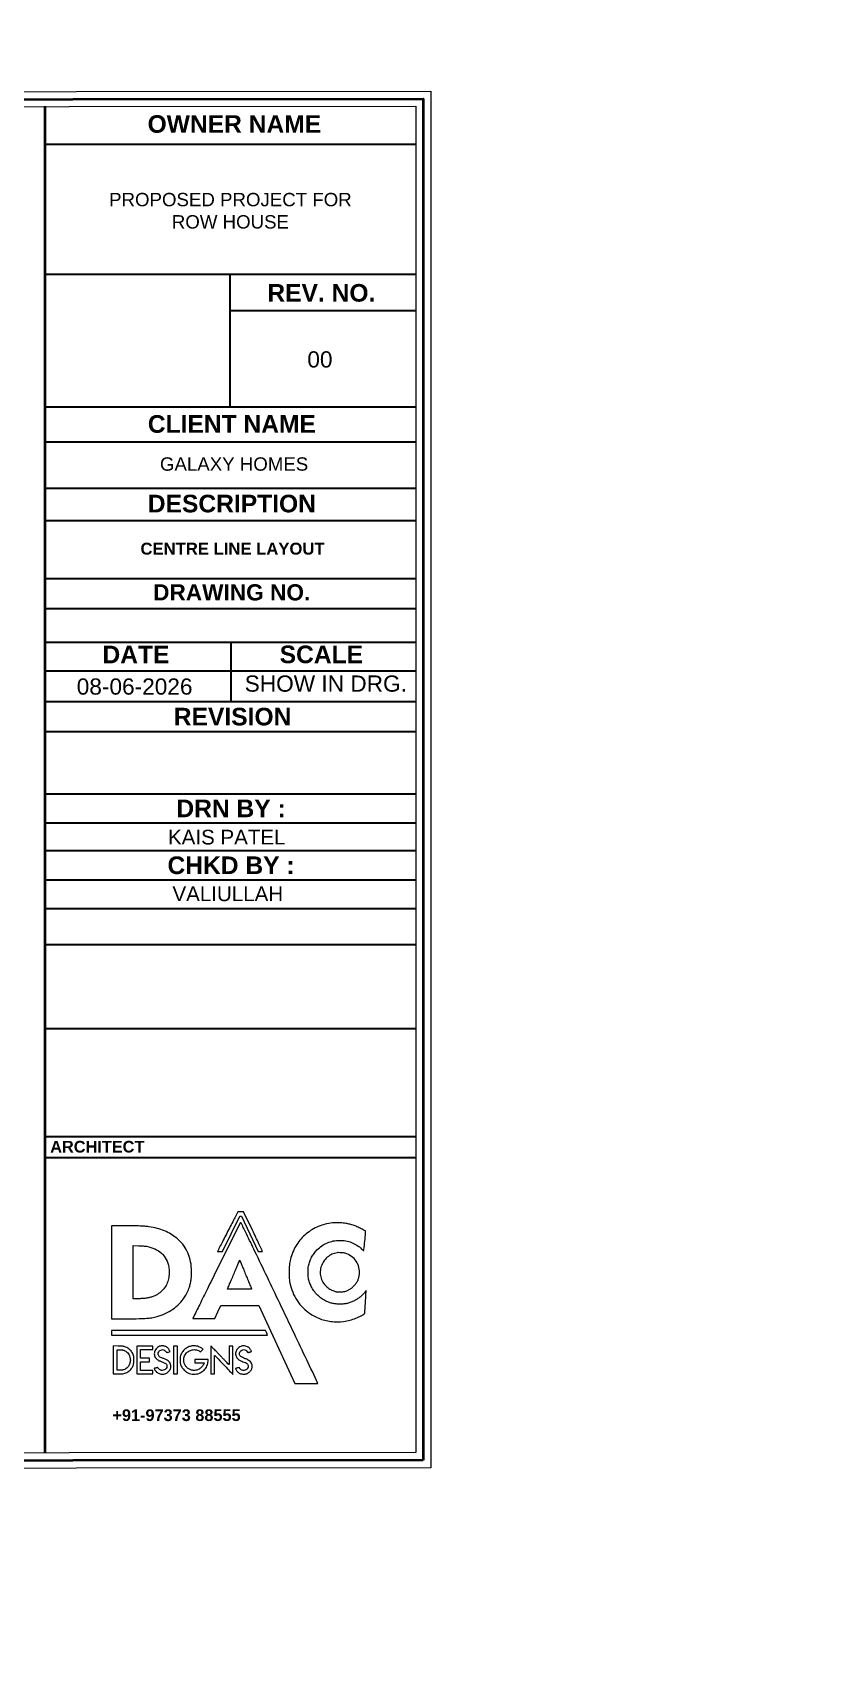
# Model space of a CAD drawing. Header units: inches. Extents: x 218041 to 238734, y -94371 to -86245.
# Drawn here: x 235483 to 236203, y -92865 to -91359 of the extents above; entities that cross this region are included whole.
import ezdxf

# ---------------------------------------------------------------- set-up
doc = ezdxf.new("R2010")
doc.units = ezdxf.units.IN
doc.header["$LTSCALE"] = 0.1
doc.header["$MEASUREMENT"] = 0
doc.layers.add('GLASS', color=152, linetype='Continuous', lineweight=20)
doc.layers.add('my wall', color=7, linetype='Continuous', lineweight=20)
doc.styles.add('Mayur', font='arial.ttf', dxfattribs={"height": 4})

# ---------------------------------------------------------------- blocks, each defined once
blk = doc.blocks.new('2222')
at = {"ltscale": 0.25}
for points in [[(1230.64, -14.44, -0.001438), (1230.56, -14.61, -0.000048), (1230.22, -15.27, -0.000091), (1229.82, -16.05, -0.000063), (1229.37, -16.92, 0.000195), (1228.93, -17.79, 0.000323), (1228.56, -18.51, 0.000009), (1228.23, -19.17, 0.118395), (1228.22, -19.18, 0.401571), (1228.23, -19.19, 0.001397), (1228.31, -19.19, 0.005901), (1228.41, -19.19, 0.003541), (1228.53, -19.19), (1228.83, -19.19), (1229.93, -16.97), (1231.03, -14.75), (1231.13, -14.75), (1231.23, -14.76), (1232.28, -16.97), (1233.34, -19.19), (1233.62, -19.19), (1233.9, -19.19), (1233.81, -19.02, -0.002728), (1233.75, -18.89, -0.000051), (1233.43, -18.22, -0.000125), (1233.05, -17.43, -0.000084), (1232.62, -16.53), (1231.5, -14.21), (1231.13, -14.21), (1230.76, -14.21)], [(1214.85, -21.82), (1214.85, -27.68), (1216.79, -27.68, 0.003259), (1218.35, -27.67, 0.014649), (1219.27, -27.63, 0.023622), (1219.94, -27.55, 0.023407), (1220.61, -27.4, 0.045159), (1221.62, -27.03, 0.043204), (1222.56, -26.49, 0.043618), (1223.39, -25.79, 0.048184), (1224.05, -24.98, 0.023386), (1224.21, -24.72, 0.012104), (1224.39, -24.38, 0.012098), (1224.55, -24.02, 0.021537), (1224.66, -23.72, 0.02724), (1224.8, -23.19, 0.02249), (1224.9, -22.61, 0.021827), (1224.94, -22.01, 0.021639), (1224.93, -21.4, 0.043508), (1224.76, -20.24, 0.054122), (1224.39, -19.21, 0.055821), (1223.83, -18.3, 0.051096), (1223.06, -17.52, 0.040683), (1222.34, -17.01, 0.035711), (1221.51, -16.6, 0.033624), (1220.59, -16.29, 0.027807), (1219.57, -16.08, 0.015643), (1219.04, -16.02, 0.010493), (1218.44, -15.99, 0.00734), (1217.64, -15.97, 0.00246), (1216.47, -15.96), (1214.85, -15.96)], [(1228.07, -21.61, 0.000035), (1226.93, -23.92, 0.000058), (1225.97, -25.87, 0.000002), (1225.1, -27.63, 0.022367), (1225.09, -27.65, 0.522341), (1225.1, -27.66, 0.000399), (1225.49, -27.67, 0.002994), (1225.94, -27.67, 0.00169), (1226.49, -27.67), (1227.89, -27.66), (1228.26, -26.83), (1228.63, -26), (1231.02, -26), (1233.4, -26), (1235.68, -30.93), (1237.96, -35.86), (1239.42, -35.86, 0.000822), (1239.98, -35.86, 0.001371), (1240.45, -35.86, 0.000076), (1240.87, -35.85, 0.411601), (1240.87, -35.85, 0.111692), (1240.87, -35.84, 0.000001), (1239.46, -32.87, 0.000077), (1237.9, -29.6, 0.000046), (1236.05, -25.72, 0.000099), (1232.93, -19.19, 0.001572), (1231.86, -16.98, 0.000761), (1231.22, -15.67, 0.259161), (1231.13, -15.61), (1231.05, -15.6)], [(1242.69, -15.6, 0.072794), (1240.92, -16.05, 0.076193), (1239.39, -16.98, 0.076365), (1238.21, -18.32, 0.073609), (1237.46, -19.97, 0.032921), (1237.3, -20.73, 0.026529), (1237.23, -21.57, 0.026526), (1237.24, -22.41, 0.032885), (1237.34, -23.18, 0.047046), (1237.69, -24.34, 0.050101), (1238.25, -25.39, 0.050276), (1239, -26.31, 0.048003), (1239.94, -27.07, 0.068046), (1241.34, -27.76, 0.063937), (1242.91, -28.06, 0.063415), (1244.51, -27.96, 0.064905), (1246.02, -27.45, 0.008334), (1246.31, -27.31, 0.013797), (1246.55, -27.18, 0.01007), (1246.73, -27.06, 0.17383), (1246.78, -27, 0.060318), (1246.78, -26.97, 0.000227), (1246.8, -26.64, 0.001182), (1246.83, -26.25, 0.000743), (1246.85, -25.81, -0.000424), (1246.88, -25.34, -0.000523), (1246.9, -24.91, -0.00043), (1246.92, -24.55, -0.003868), (1246.93, -24.39), (1246.95, -24.13), (1246.73, -24.4, -0.024005), (1246.45, -24.71, -0.02635), (1246.15, -24.97, -0.0264), (1245.83, -25.2, -0.024282), (1245.47, -25.41, -0.024356), (1245.01, -25.61, -0.034994), (1244.59, -25.75, -0.034857), (1244.15, -25.82, -0.023903), (1243.64, -25.85, -0.022894), (1243.16, -25.82, -0.031987), (1242.73, -25.76, -0.032113), (1242.32, -25.64, -0.023343), (1241.88, -25.45, -0.046593), (1241.33, -25.13, -0.038519), (1240.81, -24.69, -0.038169), (1240.36, -24.17, -0.043369), (1240.01, -23.6, -0.0226), (1239.92, -23.38, -0.012135), (1239.81, -23.1, -0.01211), (1239.72, -22.81, -0.02029), (1239.66, -22.56, -0.038693), (1239.63, -22.26, -0.012214), (1239.62, -21.8, -0.01223), (1239.64, -21.34, -0.038364), (1239.68, -21.03, -0.033776), (1239.84, -20.47, -0.035515), (1240.07, -19.93, -0.035945), (1240.38, -19.45, -0.036472), (1240.75, -19.01, -0.047018), (1241.37, -18.49, -0.050707), (1242.06, -18.11, -0.051047), (1242.81, -17.88, -0.048845), (1243.61, -17.8, -0.045224), (1244.38, -17.86, -0.049433), (1245.11, -18.07, -0.049945), (1245.78, -18.41, -0.047973), (1246.38, -18.89, 0.003233), (1246.54, -19.04, 0.043394), (1246.6, -19.09, 0.241126), (1246.63, -19.09, 0.253996), (1246.65, -19.07, 0.027659), (1246.67, -18.95, 0.000182), (1246.78, -17.9, 0.00019), (1246.88, -16.86, 0.026366), (1246.88, -16.73, 0.264911), (1246.81, -16.61, 0.009992), (1246.33, -16.34, 0.01809), (1245.79, -16.08, 0.026018), (1245.3, -15.89, 0.007897), (1245.02, -15.81, 0.012305), (1244.77, -15.74, 0.012313), (1244.53, -15.69, 0.007921), (1244.24, -15.64, 0.020871), (1243.9, -15.61, 0.009498), (1243.46, -15.59, 0.009454), (1243.01, -15.58, 0.022742)], [(1219.26, -18.55, -0.061506), (1220.31, -18.88, -0.081566), (1221.15, -19.43, -0.085675), (1221.74, -20.2, -0.076136), (1222.07, -21.16, -0.034556), (1222.1, -21.47, -0.01442), (1222.11, -21.9, -0.014427), (1222.09, -22.32, -0.034296), (1222.04, -22.63, -0.055443), (1221.81, -23.32, -0.062064), (1221.44, -23.91, -0.061258), (1220.94, -24.4, -0.051876), (1220.3, -24.78, -0.031268), (1219.87, -24.95, -0.031106), (1219.43, -25.06, -0.026739), (1218.92, -25.13, -0.014506), (1218.28, -25.16), (1217.59, -25.18), (1217.59, -21.82), (1217.59, -18.46), (1218.25, -18.48, -0.004722), (1218.57, -18.49, -0.00837), (1218.84, -18.5, -0.010002), (1219.06, -18.53, -0.014416)], [(1231.8, -22.22, -0.000381), (1232.07, -22.87, -0.000626), (1232.3, -23.43, -0.000041), (1232.51, -23.93, -0.09741), (1232.51, -23.94, -0.410253), (1232.5, -23.95, -0.000164), (1232.06, -23.96, -0.002014), (1231.57, -23.96, -0.001207), (1230.99, -23.96, -0.000863), (1230.4, -23.96, -0.00144), (1229.91, -23.96, -0.000084), (1229.47, -23.96, -0.411419), (1229.46, -23.95, -0.100074), (1229.46, -23.94, -0.000021), (1229.68, -23.44, -0.000456), (1229.91, -22.88, -0.000276), (1230.19, -22.22, 0.000015), (1230.47, -21.56, 0.000023), (1230.72, -20.98, 0.000008), (1230.93, -20.48, 0.000623), (1230.96, -20.4), (1231.01, -20.3), (1231.05, -20.4, -0.001559), (1231.08, -20.48, -0.00002), (1231.29, -20.98, -0.000058), (1231.53, -21.55, -0.000038)], [(1243.28, -19.36, 0.067122), (1242.63, -19.56, 0.06685), (1242.05, -19.92, 0.067242), (1241.6, -20.42, 0.069319), (1241.3, -21.01, 0.069858), (1241.16, -21.71, 0.073646), (1241.23, -22.41, 0.073472), (1241.49, -23.06, 0.069037), (1241.94, -23.62, 0.024666), (1242.15, -23.8, 0.029624), (1242.37, -23.95, 0.029327), (1242.6, -24.07, 0.023351), (1242.87, -24.18, 0.012537), (1243.05, -24.24, 0.037615), (1243.18, -24.27, 0.027833), (1243.33, -24.28, 0.004547), (1243.62, -24.28, 0.01664), (1243.99, -24.27, 0.041441), (1244.25, -24.23, 0.042452), (1244.5, -24.15, 0.018223), (1244.82, -24, 0.017208), (1244.97, -23.92, 0.027832), (1245.09, -23.83, 0.024133), (1245.21, -23.73, 0.00959), (1245.37, -23.57, 0.035546), (1245.66, -23.24, 0.046314), (1245.88, -22.89, 0.047084), (1246.02, -22.51, 0.038653), (1246.1, -22.09, 0.088278), (1246.04, -21.23, 0.089006), (1245.69, -20.44, 0.088189), (1245.09, -19.82, 0.084671), (1244.3, -19.43, 0.042558), (1244.1, -19.39, 0.012472), (1243.79, -19.36, 0.012391), (1243.47, -19.35, 0.044133)], [(1214.85, -29.46), (1214.85, -29.76), (1224.69, -29.76), (1234.53, -29.76), (1234.49, -29.65, -0.00093), (1234.46, -29.59, -0.000352), (1234.43, -29.51, -0.000348), (1234.39, -29.43, -0.000425), (1234.36, -29.35), (1234.28, -29.16), (1224.56, -29.16), (1214.85, -29.16)], [(1215.06, -32.88), (1215.06, -34.65), (1215.57, -34.65, 0.012207), (1215.98, -34.64, 0.029496), (1216.28, -34.61, 0.036791), (1216.53, -34.55, 0.032895), (1216.78, -34.45, 0.045704), (1216.98, -34.33, 0.031954), (1217.18, -34.16, 0.032132), (1217.36, -33.97, 0.049229), (1217.48, -33.79, 0.038827), (1217.57, -33.59, 0.028216), (1217.63, -33.37, 0.02724), (1217.67, -33.13, 0.028588), (1217.68, -32.89, 0.06646), (1217.61, -32.32, 0.085474), (1217.38, -31.84, 0.087545), (1217.02, -31.47, 0.073569), (1216.52, -31.22, 0.021141), (1216.36, -31.17, 0.031625), (1216.22, -31.15, 0.018724), (1216.03, -31.14, 0.003091), (1215.67, -31.13), (1215.06, -31.11)], [(1216.51, -31.71, -0.059621), (1216.78, -31.88, -0.066204), (1216.98, -32.09, -0.065082), (1217.12, -32.36, -0.054753), (1217.2, -32.67, -0.082629), (1217.2, -33.17, -0.093948), (1217.02, -33.61, -0.098162), (1216.71, -33.95, -0.099296), (1216.29, -34.14, -0.031033), (1216.22, -34.15, -0.008243), (1216.11, -34.16, -0.008328), (1215.98, -34.17, -0.008487), (1215.85, -34.17), (1215.54, -34.17), (1215.54, -32.88), (1215.54, -31.6), (1215.93, -31.61, -0.005771), (1216.16, -31.62, -0.03223), (1216.28, -31.63, -0.045923), (1216.39, -31.66, -0.019591)], [(1221.03, -31.12, 0.129678), (1220.55, -31.38, 0.134039), (1220.28, -31.84, 0.140182), (1220.28, -32.36, 0.146424), (1220.56, -32.79, 0.036533), (1220.68, -32.88, 0.026554), (1220.83, -32.97, 0.023867), (1221.01, -33.04, 0.017616), (1221.21, -33.11, -0.029719), (1221.41, -33.18, -0.038265), (1221.58, -33.28, -0.043511), (1221.72, -33.38, -0.090446), (1221.8, -33.48, -0.161254), (1221.84, -33.72, -0.130392), (1221.73, -33.96, -0.114848), (1221.5, -34.14, -0.107842), (1221.22, -34.2, -0.077264), (1221.1, -34.18, -0.048157), (1220.97, -34.13, -0.047672), (1220.85, -34.05, -0.068908), (1220.77, -33.95, 0.023628), (1220.74, -33.91, 0.034179), (1220.7, -33.88, 0.036517), (1220.67, -33.85, 0.234481), (1220.65, -33.85, -0.027589), (1220.63, -33.86, -0.002418), (1220.57, -33.87, -0.003166), (1220.5, -33.88, -0.002457), (1220.43, -33.9, 0.002123), (1220.35, -33.91, 0.003307), (1220.29, -33.93, 0.000979), (1220.24, -33.94, 0.109167), (1220.23, -33.94, 0.362616), (1220.22, -33.97, 0.013302), (1220.28, -34.09, 0.022117), (1220.36, -34.21, 0.032937), (1220.44, -34.31, 0.050096), (1220.64, -34.48, 0.060404), (1220.85, -34.6, 0.061129), (1221.09, -34.67, 0.053193), (1221.34, -34.68, 0.10584), (1221.78, -34.55, 0.105742), (1222.12, -34.25, 0.110545), (1222.31, -33.86, 0.125324), (1222.29, -33.44, 0.085624), (1222.18, -33.2, 0.066794), (1221.99, -33, 0.05593), (1221.71, -32.82, 0.034313), (1221.35, -32.68, -0.026903), (1221.05, -32.56, -0.081148), (1220.87, -32.44, -0.115308), (1220.77, -32.29, -0.090588), (1220.73, -32.1, -0.120216), (1220.79, -31.87, -0.112208), (1220.95, -31.69, -0.112768), (1221.17, -31.59, -0.122403), (1221.4, -31.6, -0.066051), (1221.49, -31.64, -0.033237), (1221.59, -31.71, -0.033173), (1221.69, -31.8, -0.060079), (1221.75, -31.88, 0.113221), (1221.77, -31.91, 0.153807), (1221.81, -31.92, 0.052548), (1221.86, -31.92, 0.004269), (1222.01, -31.88), (1222.24, -31.83), (1222.17, -31.68, 0.062518), (1222.08, -31.53, 0.035388), (1221.93, -31.37, 0.035482), (1221.77, -31.24, 0.068313), (1221.62, -31.17, 0.035364), (1221.47, -31.13, 0.02744), (1221.31, -31.11, 0.028113), (1221.15, -31.1, 0.053221)], [(1224.87, -31.13, 0.072379), (1224.41, -31.31, 0.065954), (1224.01, -31.61, 0.06625), (1223.7, -32.01, 0.074336), (1223.51, -32.46, 0.04445), (1223.49, -32.65, 0.017999), (1223.48, -32.91, 0.018032), (1223.49, -33.18, 0.043172), (1223.53, -33.37, 0.034883), (1223.6, -33.58, 0.036104), (1223.7, -33.77, 0.034029), (1223.83, -33.96, 0.025138), (1224, -34.15, 0.051191), (1224.31, -34.4, 0.058252), (1224.65, -34.57, 0.05852), (1225.02, -34.66, 0.052442), (1225.41, -34.67, 0.08695), (1226.01, -34.51, 0.089662), (1226.52, -34.15, 0.088392), (1226.87, -33.64, 0.081601), (1227.03, -33.02), (1227.05, -32.81), (1226.2, -32.81), (1225.35, -32.81), (1225.35, -33.02), (1225.35, -33.23), (1225.94, -33.23, -0.002902), (1226.17, -33.23, -0.004837), (1226.36, -33.24, -0.00094), (1226.53, -33.24, -0.404082), (1226.53, -33.25, -0.11073), (1226.53, -33.26, -0.002181), (1226.5, -33.33, -0.005105), (1226.47, -33.4, -0.00339), (1226.42, -33.48, -0.080814), (1226.16, -33.83, -0.083773), (1225.79, -34.08, -0.084855), (1225.37, -34.19, -0.085856), (1224.94, -34.16, -0.075737), (1224.59, -34.01, -0.071644), (1224.29, -33.76, -0.072602), (1224.07, -33.44, -0.081537), (1223.97, -33.08, -0.045571), (1223.96, -32.77, -0.059977), (1224.02, -32.49, -0.060992), (1224.13, -32.24, -0.049383), (1224.31, -32, -0.086263), (1224.68, -31.72, -0.091341), (1225.11, -31.59, -0.090555), (1225.57, -31.62, -0.083079), (1226, -31.8), (1226.08, -31.86), (1226.25, -31.69), (1226.41, -31.53), (1226.33, -31.46, 0.042094), (1226.22, -31.38, 0.017203), (1226.05, -31.29, 0.017294), (1225.87, -31.22, 0.029179), (1225.72, -31.16, 0.032742), (1225.51, -31.12, 0.023889), (1225.28, -31.1, 0.024201), (1225.06, -31.11, 0.039988)], [(1227.38, -32.88), (1227.38, -34.65), (1227.6, -34.65), (1227.83, -34.65), (1227.83, -33.47, -0.001934), (1227.83, -33.02, -0.003225), (1227.84, -32.64, -0.000419), (1227.84, -32.31, -0.407693), (1227.85, -32.3, -0.205821), (1227.88, -32.31, -0.000053), (1228.72, -33.2, -0.001135), (1229.48, -34, -0.003233), (1230, -34.56), (1230.15, -34.73), (1230.15, -32.92), (1230.16, -31.12), (1229.91, -31.12), (1229.67, -31.12), (1229.67, -32.3, -0.001802), (1229.67, -32.75, -0.003015), (1229.67, -33.13, -0.000368), (1229.66, -33.46, -0.440457), (1229.65, -33.47, -0.173975), (1229.63, -33.46, -0.000271), (1229.42, -33.24, -0.002087), (1229.17, -32.99, -0.001282), (1228.89, -32.69, 0.000258), (1228.58, -32.36, 0.00023), (1228.25, -32.02, 0.00023), (1227.96, -31.71, 0.000715), (1227.76, -31.51), (1227.38, -31.1)], [(1231.25, -31.14, 0.119993), (1230.81, -31.38, 0.124753), (1230.54, -31.79, 0.129876), (1230.51, -32.27, 0.135706), (1230.72, -32.69, 0.03463), (1230.85, -32.82, 0.04404), (1230.99, -32.92, 0.035662), (1231.17, -33, 0.014138), (1231.42, -33.1, -0.021829), (1231.75, -33.22, -0.073966), (1231.95, -33.35, -0.114797), (1232.05, -33.49, -0.101886), (1232.09, -33.67, -0.065157), (1232.07, -33.81, -0.08359), (1232.01, -33.93, -0.078531), (1231.92, -34.03, -0.050335), (1231.78, -34.12, -0.07463), (1231.58, -34.19, -0.091957), (1231.38, -34.18, -0.092256), (1231.19, -34.11, -0.075632), (1231.03, -33.97), (1230.93, -33.85), (1230.71, -33.89, 0.012762), (1230.62, -33.91, 0.020182), (1230.55, -33.94, 0.015218), (1230.5, -33.96, 0.304192), (1230.49, -33.97, 0.13098), (1230.51, -34.05, 0.018352), (1230.6, -34.19, 0.022103), (1230.7, -34.33, 0.048178), (1230.8, -34.42, 0.032803), (1230.96, -34.54, 0.05493), (1231.12, -34.61, 0.053714), (1231.29, -34.65, 0.029888), (1231.5, -34.67, 0.010859), (1231.66, -34.66, 0.039047), (1231.76, -34.65, 0.04425), (1231.85, -34.62, 0.016918), (1231.97, -34.57, 0.038393), (1232.13, -34.48, 0.040892), (1232.28, -34.36, 0.042183), (1232.4, -34.23, 0.046971), (1232.49, -34.08, 0.062747), (1232.54, -33.92, 0.039953), (1232.57, -33.71, 0.040345), (1232.56, -33.51, 0.075504), (1232.52, -33.35, 0.066397), (1232.39, -33.14, 0.061382), (1232.21, -32.97, 0.050557), (1231.97, -32.82, 0.0264), (1231.63, -32.69, -0.016786), (1231.39, -32.59, -0.042379), (1231.22, -32.5, -0.057745), (1231.1, -32.41, -0.071248), (1231.02, -32.3, -0.084064), (1230.99, -32.19, -0.061029), (1230.98, -32.06, -0.059165), (1231.01, -31.94, -0.067465), (1231.07, -31.83, -0.121631), (1231.27, -31.65, -0.124961), (1231.53, -31.58, -0.130187), (1231.78, -31.65, -0.137768), (1231.96, -31.84, 0.028101), (1231.99, -31.88, 0.080286), (1232.01, -31.91, 0.115984), (1232.04, -31.92, 0.102558), (1232.07, -31.92, -0.004381), (1232.11, -31.92, -0.000906), (1232.17, -31.9, -0.000952), (1232.24, -31.89, -0.000898), (1232.31, -31.87, 0.018533), (1232.37, -31.86, 0.028466), (1232.43, -31.84, 0.027552), (1232.47, -31.82, 0.277422), (1232.48, -31.8, 0.126983), (1232.46, -31.73, 0.016882), (1232.38, -31.59, 0.020669), (1232.28, -31.45, 0.046756), (1232.19, -31.36, 0.062539), (1231.98, -31.22, 0.058979), (1231.74, -31.13, 0.0597), (1231.49, -31.1, 0.067445)]]:
    blk.add_lwpolyline(points, format="xyb", close=True, dxfattribs=at)
for points in [[(1218.02, -32.89), (1218.02, -34.65), (1219.03, -34.65), (1220.04, -34.65), (1220.04, -34.43), (1220.04, -34.2), (1219.27, -34.2), (1218.5, -34.2), (1218.5, -33.66), (1218.5, -33.11), (1219.07, -33.11), (1219.65, -33.11), (1219.65, -32.89), (1219.65, -32.66), (1219.07, -32.66), (1218.5, -32.66), (1218.5, -32.12), (1218.5, -31.57), (1219.27, -31.57), (1220.04, -31.57), (1220.04, -31.35), (1220.04, -31.12), (1219.03, -31.12), (1218.02, -31.12)], [(1222.67, -32.89), (1222.67, -34.65), (1222.91, -34.65), (1223.15, -34.65), (1223.15, -32.89), (1223.15, -31.12), (1222.91, -31.12), (1222.67, -31.12)]]:
    blk.add_lwpolyline(points, close=True, dxfattribs=at)

msp = doc.modelspace()

# ---------------------------------------------------------------- linework, layer by layer
at = {"lineweight": 30, "ltscale": 0.1}
for p, q in [((235835.137, -91461.632), (235493.948, -91461.632)), ((235493.948, -91580.973), (235835.137, -91580.973)), ((235664.543, -91703.059), (235664.543, -91580.973)), ((235664.543, -91614.367), (235835.137, -91614.367)), ((235493.948, -91703.059), (235835.137, -91703.059)), ((235493.948, -91735.114), (235835.137, -91735.114)), ((235493.948, -91777.682), (235835.137, -91777.682)), ((235493.948, -91807.667), (235835.137, -91807.667)), ((235835.137, -91861.064), (235493.948, -91861.064)), ((235493.948, -91888.388), (235835.137, -91888.388)), ((235835.137, -91919.637), (235493.948, -91919.637)), ((235665.143, -91919.637), (235665.143, -91974.424)), ((235835.137, -91946.106), (235493.948, -91946.106)), ((235835.137, -91974.424), (235493.948, -91974.424)), ((235835.137, -92002.031), (235493.948, -92002.031)), ((235835.137, -92059.217), (235493.948, -92059.217)), ((235835.137, -92086.002), (235493.948, -92086.002)), ((235835.137, -92111.629), (235493.948, -92111.629)), ((235835.137, -92138.429), (235493.948, -92138.429)), ((235835.137, -92164.855), (235493.948, -92164.855)), ((235835.137, -92198.122), (235493.948, -92198.122)), ((235835.137, -92374.759), (235493.948, -92374.759)), ((235835.137, -92394.035), (235493.948, -92394.035))]:
    msp.add_line(p, q, dxfattribs=at)
at = {"lineweight": 15, "ltscale": 0.1}
for points in [[(235849.114, -92679.155), (234545.105, -92680.375), (234545.105, -91413.599), (235849.114, -91412.379)], [(235835.137, -92665.178), (234559.083, -92666.398), (234559.083, -91427.576), (235835.137, -91426.356)]]:
    msp.add_lwpolyline(points, close=True, dxfattribs=at)
at = {"lineweight": 40, "ltscale": 0.1}
msp.add_lwpolyline([(235842.126, -92672.166), (234552.094, -92673.386), (234552.094, -91420.587), (235842.126, -91419.367)], close=True, dxfattribs=at)
at = {"lineweight": 30, "ltscale": 0.1}
msp.add_lwpolyline([(235493.948, -92274.954), (235835.137, -92274.954)], dxfattribs=at)
at = {"color": 3, "lineweight": 60}
msp.add_circle((236072.057, -91708.624), 2661.916, dxfattribs=at)
at = {"layer": 'my wall', "lineweight": 40}
msp.add_line((235493.948, -91426.356), (235493.948, -92665.178), dxfattribs=at)

# ---------------------------------------------------------------- block references
at = {"layer": 'GLASS', "xscale": 7.297824786041478, "yscale": 7.297824786041478, "zscale": 7.297824786041478}
msp.add_blockref('2222', (226689.519, -92340.03), dxfattribs=at)

# ---------------------------------------------------------------- texts
at = {"color": 1, "lineweight": -3, "width": 357.07455, "attachment_point": 1, "style": 'Mayur'}
for s, insert, char_height in [('{\\fArial|b1|i0|c0|p34;\\C7;OWNER NAME}', (235588.433, -91434.542), 16.2039), ('{\\fArial|b1|i0|c0|p34;\\C7;CLIENT NAME}', (235588.64, -91710.582), 16.2039), ('{\\fArial|b1|i0|c0|p34;\\C7;DESCRIPTION}', (235588.64, -91783.826), 16.2039), ('{\\fArial|b1|i0|c0|p34;\\C7;DRAWING NO.}', (235593.51, -91866.163), 14.90921)]:
    msp.add_mtext(s, dxfattribs=dict(at, insert=insert, char_height=char_height))
at = {"lineweight": -3, "attachment_point": 5, "style": 'Mayur'}
for s, insert, char_height, width in [('PROPOSED PROJECT FOR\\PROW HOUSE ', (235664.627, -91522.538), 12.29062, 387.99433), ('{\\fArial|b1|i0|c0|p34;\\C7;REV. NO.}', (235748.314, -91598.138), 16.2039, 170.59468), ('00', (235747.004, -91659.382), 14.9092, 170.59468), ('GALAXY HOMES', (235668.026, -91755.635), 12.29062, 387.99433), ('{\\fArial|b1|i0|c0|p34;CENTRE LINE LAYOUT}', (235666.595, -91833.515), 10.97158, 416.27517), ('{\\fArial|b1|i0|c0|p34;\\C7;DATE}', (235577.72, -91930.822), 16.2039, 170.59468), ('{\\fArial|b1|i0|c0|p34;\\C7;SCALE}', (235748.314, -91930.822), 16.2039, 170.59468), ('SHOW IN DRG.', (235752.415, -91957.69), 14.90921, 170.59468), ('08-06-2026', (235576.506, -91960.399), 14.9092, 170.59468), ('{\\fArial|b1|i0|c0|p34;\\C7;REVISION}', (235666.629, -91988.094), 16.2039, 170.59468), ('{\\fArial|b1|i0|c0|p34;\\C7;DRN BY :}', (235665.22, -92072.451), 16.2039, 170.59468), ('KAIS PATEL', (235661.27, -92098.977), 13.5226, 462.72799), ('{\\fArial|b1|i0|c0|p34;\\C7;CHKD BY :}', (235665.22, -92124.877), 16.2039, 170.59468), ('VALIULLAH ', (235662.244, -92151.136), 13.5226, 462.72799)]:
    msp.add_mtext(s, dxfattribs=dict(at, insert=insert, char_height=char_height, width=width))
at = {"lineweight": 30, "ltscale": 0.1, "char_height": 10.73219, "width": 202.45003, "attachment_point": 1, "style": 'Mayur'}
for s, insert in [('{\\fArial|b1|i0|c0|p34;\\C7;ARCHITECT}', (235498.854, -92378.362)), ('{\\fArial|b1|i0|c0|p34;\\C7;+91-97373 88555}', (235556.074, -92625.433))]:
    msp.add_mtext(s, dxfattribs=dict(at, insert=insert))

doc.saveas('drawing.dxf')
